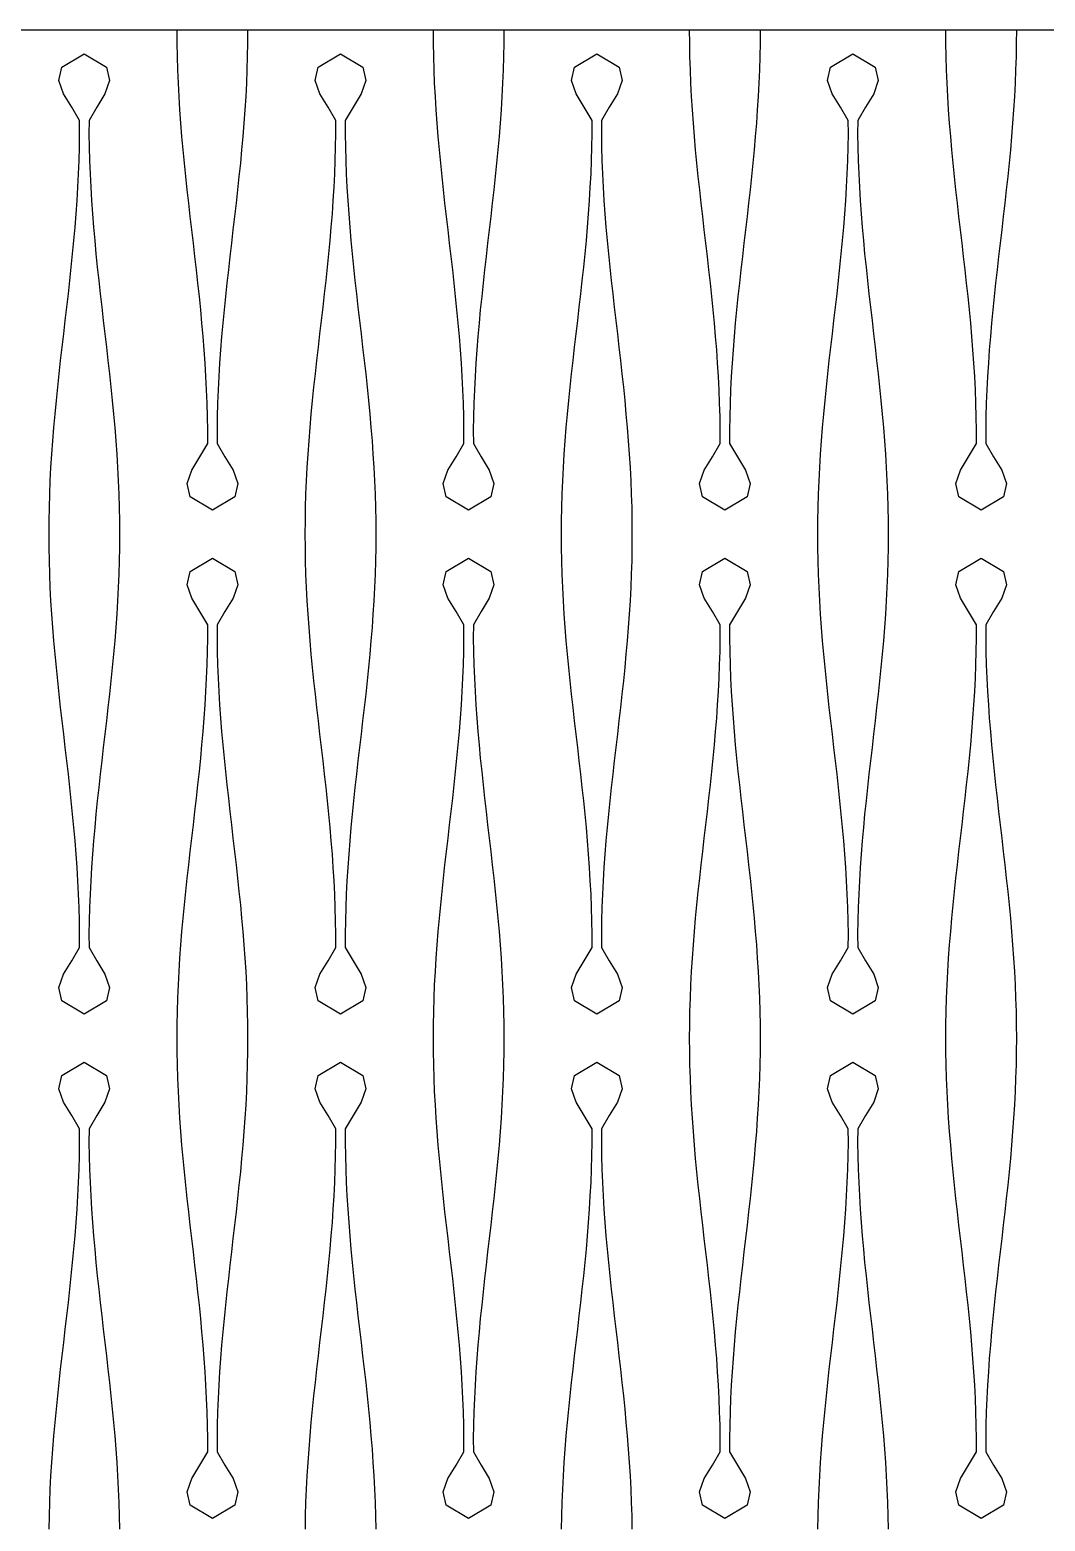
# Model space of a CAD drawing. Header units: millimetres. Extents: x 0 to 120, y 0 to 70.
# Drawn here: x 28.3 to 60, y 23.42 to 70 of the extents above; entities that cross this region are included whole.
import ezdxf

# ---------------------------------------------------------------- set-up
doc = ezdxf.new("R2010")
doc.units = ezdxf.units.MM
doc.layers.add('CUT', color=1, linetype='CONTINUOUS')

msp = doc.modelspace()

# ---------------------------------------------------------------- linework, layer by layer
at = {"layer": 'CUT'}
for points in [[(0, 70), (120, 70), (120, 0), (0, 0), (0, 70)], [(35.1, 70), (35.1, 70), (35.0975, 69.5833), (35.0901, 69.1667), (35.0779, 68.75), (35.0609, 68.3333), (35.0394, 67.9167), (35.0135, 67.5), (34.9836, 67.0833), (34.95, 66.6667), (34.9129, 66.25), (34.8728, 65.8333), (34.8302, 65.4167), (34.7853, 65), (34.7388, 64.5833), (34.6911, 64.1667), (34.6426, 63.75), (34.5939, 63.3333), (34.5456, 62.9167), (34.4979, 62.5), (34.4516, 62.0833), (34.4071, 61.6667), (34.3647, 61.25), (34.325, 60.8333), (34.2884, 60.4167), (34.2552, 60), (34.2258, 59.5833), (34.2005, 59.1667), (34.1796, 58.75), (34.1632, 58.3333), (34.1516, 57.9167), (34.1449, 57.5), (34.1479, 57.0833), (34.3899, 56.6667), (34.6461, 56.25), (34.7909, 55.8333), (34.6974, 55.4167), (34, 55), (34, 55), (33.3026, 55.4167), (33.2091, 55.8333), (33.3539, 56.25), (33.6101, 56.6667), (33.8521, 57.0833), (33.8551, 57.5), (33.8484, 57.9167), (33.8368, 58.3333), (33.8204, 58.75), (33.7995, 59.1667), (33.7742, 59.5833), (33.7448, 60), (33.7116, 60.4167), (33.675, 60.8333), (33.6353, 61.25), (33.5929, 61.6667), (33.5484, 62.0833), (33.5021, 62.5), (33.4544, 62.9167), (33.4061, 63.3333), (33.3574, 63.75), (33.3089, 64.1667), (33.2612, 64.5833), (33.2147, 65), (33.1698, 65.4167), (33.1272, 65.8333), (33.0871, 66.25), (33.05, 66.6667), (33.0164, 67.0833), (32.9865, 67.5), (32.9606, 67.9167), (32.9391, 68.3333), (32.9221, 68.75), (32.9099, 69.1667), (32.9025, 69.5833), (32.9, 70), (32.9, 70)], [(43.1, 70), (43.1, 70), (43.0975, 69.5833), (43.0901, 69.1667), (43.0779, 68.75), (43.0609, 68.3333), (43.0394, 67.9167), (43.0135, 67.5), (42.9836, 67.0833), (42.95, 66.6667), (42.9129, 66.25), (42.8728, 65.8333), (42.8302, 65.4167), (42.7853, 65), (42.7388, 64.5833), (42.6911, 64.1667), (42.6426, 63.75), (42.5939, 63.3333), (42.5456, 62.9167), (42.4979, 62.5), (42.4516, 62.0833), (42.4071, 61.6667), (42.3647, 61.25), (42.325, 60.8333), (42.2884, 60.4167), (42.2552, 60), (42.2258, 59.5833), (42.2005, 59.1667), (42.1796, 58.75), (42.1632, 58.3333), (42.1516, 57.9167), (42.1449, 57.5), (42.1479, 57.0833), (42.3899, 56.6667), (42.6461, 56.25), (42.7909, 55.8333), (42.6974, 55.4167), (42, 55), (42, 55), (41.3026, 55.4167), (41.2091, 55.8333), (41.3539, 56.25), (41.6101, 56.6667), (41.8521, 57.0833), (41.8551, 57.5), (41.8484, 57.9167), (41.8368, 58.3333), (41.8204, 58.75), (41.7995, 59.1667), (41.7742, 59.5833), (41.7448, 60), (41.7116, 60.4167), (41.675, 60.8333), (41.6353, 61.25), (41.5929, 61.6667), (41.5484, 62.0833), (41.5021, 62.5), (41.4544, 62.9167), (41.4061, 63.3333), (41.3574, 63.75), (41.3089, 64.1667), (41.2612, 64.5833), (41.2147, 65), (41.1698, 65.4167), (41.1272, 65.8333), (41.0871, 66.25), (41.05, 66.6667), (41.0164, 67.0833), (40.9865, 67.5), (40.9606, 67.9167), (40.9391, 68.3333), (40.9221, 68.75), (40.9099, 69.1667), (40.9025, 69.5833), (40.9, 70), (40.9, 70)], [(51.1, 70), (51.1, 70), (51.0975, 69.5833), (51.0901, 69.1667), (51.0779, 68.75), (51.0609, 68.3333), (51.0394, 67.9167), (51.0135, 67.5), (50.9836, 67.0833), (50.95, 66.6667), (50.9129, 66.25), (50.8728, 65.8333), (50.8302, 65.4167), (50.7853, 65), (50.7388, 64.5833), (50.6911, 64.1667), (50.6426, 63.75), (50.5939, 63.3333), (50.5456, 62.9167), (50.4979, 62.5), (50.4516, 62.0833), (50.4071, 61.6667), (50.3647, 61.25), (50.325, 60.8333), (50.2884, 60.4167), (50.2552, 60), (50.2258, 59.5833), (50.2005, 59.1667), (50.1796, 58.75), (50.1632, 58.3333), (50.1516, 57.9167), (50.1449, 57.5), (50.1479, 57.0833), (50.3899, 56.6667), (50.6461, 56.25), (50.7909, 55.8333), (50.6974, 55.4167), (50, 55), (50, 55), (49.3026, 55.4167), (49.2091, 55.8333), (49.3539, 56.25), (49.6101, 56.6667), (49.8521, 57.0833), (49.8551, 57.5), (49.8484, 57.9167), (49.8368, 58.3333), (49.8204, 58.75), (49.7995, 59.1667), (49.7742, 59.5833), (49.7448, 60), (49.7116, 60.4167), (49.675, 60.8333), (49.6353, 61.25), (49.5929, 61.6667), (49.5484, 62.0833), (49.5021, 62.5), (49.4544, 62.9167), (49.4061, 63.3333), (49.3574, 63.75), (49.3089, 64.1667), (49.2612, 64.5833), (49.2147, 65), (49.1698, 65.4167), (49.1272, 65.8333), (49.0871, 66.25), (49.05, 66.6667), (49.0164, 67.0833), (48.9865, 67.5), (48.9606, 67.9167), (48.9391, 68.3333), (48.9221, 68.75), (48.9099, 69.1667), (48.9025, 69.5833), (48.9, 70), (48.9, 70)], [(59.1, 70), (59.1, 70), (59.0975, 69.5833), (59.0901, 69.1667), (59.0779, 68.75), (59.0609, 68.3333), (59.0394, 67.9167), (59.0135, 67.5), (58.9836, 67.0833), (58.95, 66.6667), (58.9129, 66.25), (58.8728, 65.8333), (58.8302, 65.4167), (58.7853, 65), (58.7388, 64.5833), (58.6911, 64.1667), (58.6426, 63.75), (58.5939, 63.3333), (58.5456, 62.9167), (58.4979, 62.5), (58.4516, 62.0833), (58.4071, 61.6667), (58.3647, 61.25), (58.325, 60.8333), (58.2884, 60.4167), (58.2552, 60), (58.2258, 59.5833), (58.2005, 59.1667), (58.1796, 58.75), (58.1632, 58.3333), (58.1516, 57.9167), (58.1449, 57.5), (58.1479, 57.0833), (58.3899, 56.6667), (58.6461, 56.25), (58.7909, 55.8333), (58.6974, 55.4167), (58, 55), (58, 55), (57.3026, 55.4167), (57.2091, 55.8333), (57.3539, 56.25), (57.6101, 56.6667), (57.8521, 57.0833), (57.8551, 57.5), (57.8484, 57.9167), (57.8368, 58.3333), (57.8204, 58.75), (57.7995, 59.1667), (57.7742, 59.5833), (57.7448, 60), (57.7116, 60.4167), (57.675, 60.8333), (57.6353, 61.25), (57.5929, 61.6667), (57.5484, 62.0833), (57.5021, 62.5), (57.4544, 62.9167), (57.4061, 63.3333), (57.3574, 63.75), (57.3089, 64.1667), (57.2612, 64.5833), (57.2147, 65), (57.1698, 65.4167), (57.1272, 65.8333), (57.0871, 66.25), (57.05, 66.6667), (57.0164, 67.0833), (56.9865, 67.5), (56.9606, 67.9167), (56.9391, 68.3333), (56.9221, 68.75), (56.9099, 69.1667), (56.9025, 69.5833), (56.9, 70), (56.9, 70)], [(30, 69.25), (30.6974, 68.8333), (30.7909, 68.4167), (30.6461, 68), (30.3899, 67.5833), (30.1479, 67.1667), (30.1449, 66.75), (30.1516, 66.3333), (30.1632, 65.9167), (30.1796, 65.5), (30.2005, 65.0833), (30.2258, 64.6667), (30.2552, 64.25), (30.2884, 63.8333), (30.325, 63.4167), (30.3647, 63), (30.4071, 62.5833), (30.4516, 62.1667), (30.4979, 61.75), (30.5456, 61.3333), (30.5939, 60.9167), (30.6426, 60.5), (30.6911, 60.0833), (30.7388, 59.6667), (30.7853, 59.25), (30.8302, 58.8333), (30.8728, 58.4167), (30.9129, 58), (30.95, 57.5833), (30.9836, 57.1667), (31.0135, 56.75), (31.0394, 56.3333), (31.0609, 55.9167), (31.0779, 55.5), (31.0901, 55.0833), (31.0975, 54.6667), (31.1, 54.25), (31.0975, 53.8333), (31.0901, 53.4167), (31.0779, 53), (31.0609, 52.5833), (31.0394, 52.1667), (31.0135, 51.75), (30.9836, 51.3333), (30.95, 50.9167), (30.9129, 50.5), (30.8728, 50.0833), (30.8302, 49.6667), (30.7853, 49.25), (30.7388, 48.8333), (30.6911, 48.4167), (30.6426, 48), (30.5939, 47.5833), (30.5456, 47.1667), (30.4979, 46.75), (30.4516, 46.3333), (30.4071, 45.9167), (30.3647, 45.5), (30.325, 45.0833), (30.2884, 44.6667), (30.2552, 44.25), (30.2258, 43.8333), (30.2005, 43.4167), (30.1796, 43), (30.1632, 42.5833), (30.1516, 42.1667), (30.1449, 41.75), (30.1479, 41.3333), (30.3899, 40.9167), (30.6461, 40.5), (30.7909, 40.0833), (30.6974, 39.6667), (30, 39.25), (30, 39.25), (29.3026, 39.6667), (29.2091, 40.0833), (29.3539, 40.5), (29.6101, 40.9167), (29.8521, 41.3333), (29.8551, 41.75), (29.8484, 42.1667), (29.8368, 42.5833), (29.8204, 43), (29.7995, 43.4167), (29.7742, 43.8333), (29.7448, 44.25), (29.7116, 44.6667), (29.675, 45.0833), (29.6353, 45.5), (29.5929, 45.9167), (29.5484, 46.3333), (29.5021, 46.75), (29.4544, 47.1667), (29.4061, 47.5833), (29.3574, 48), (29.3089, 48.4167), (29.2612, 48.8333), (29.2147, 49.25), (29.1698, 49.6667), (29.1272, 50.0833), (29.0871, 50.5), (29.05, 50.9167), (29.0164, 51.3333), (28.9865, 51.75), (28.9606, 52.1667), (28.9391, 52.5833), (28.9221, 53), (28.9099, 53.4167), (28.9025, 53.8333), (28.9, 54.25), (28.9025, 54.6667), (28.9099, 55.0833), (28.9221, 55.5), (28.9391, 55.9167), (28.9606, 56.3333), (28.9865, 56.75), (29.0164, 57.1667), (29.05, 57.5833), (29.0871, 58), (29.1272, 58.4167), (29.1698, 58.8333), (29.2147, 59.25), (29.2612, 59.6667), (29.3089, 60.0833), (29.3574, 60.5), (29.4061, 60.9167), (29.4544, 61.3333), (29.5021, 61.75), (29.5484, 62.1667), (29.5929, 62.5833), (29.6353, 63), (29.675, 63.4167), (29.7116, 63.8333), (29.7448, 64.25), (29.7742, 64.6667), (29.7995, 65.0833), (29.8204, 65.5), (29.8368, 65.9167), (29.8484, 66.3333), (29.8551, 66.75), (29.8521, 67.1667), (29.6101, 67.5833), (29.3539, 68), (29.2091, 68.4167), (29.3026, 68.8333), (30, 69.25), (30, 69.25)], [(38, 69.25), (38.6974, 68.8333), (38.7909, 68.4167), (38.6461, 68), (38.3899, 67.5833), (38.1479, 67.1667), (38.1449, 66.75), (38.1516, 66.3333), (38.1632, 65.9167), (38.1796, 65.5), (38.2005, 65.0833), (38.2258, 64.6667), (38.2552, 64.25), (38.2884, 63.8333), (38.325, 63.4167), (38.3647, 63), (38.4071, 62.5833), (38.4516, 62.1667), (38.4979, 61.75), (38.5456, 61.3333), (38.5939, 60.9167), (38.6426, 60.5), (38.6911, 60.0833), (38.7388, 59.6667), (38.7853, 59.25), (38.8302, 58.8333), (38.8728, 58.4167), (38.9129, 58), (38.95, 57.5833), (38.9836, 57.1667), (39.0135, 56.75), (39.0394, 56.3333), (39.0609, 55.9167), (39.0779, 55.5), (39.0901, 55.0833), (39.0975, 54.6667), (39.1, 54.25), (39.0975, 53.8333), (39.0901, 53.4167), (39.0779, 53), (39.0609, 52.5833), (39.0394, 52.1667), (39.0135, 51.75), (38.9836, 51.3333), (38.95, 50.9167), (38.9129, 50.5), (38.8728, 50.0833), (38.8302, 49.6667), (38.7853, 49.25), (38.7388, 48.8333), (38.6911, 48.4167), (38.6426, 48), (38.5939, 47.5833), (38.5456, 47.1667), (38.4979, 46.75), (38.4516, 46.3333), (38.4071, 45.9167), (38.3647, 45.5), (38.325, 45.0833), (38.2884, 44.6667), (38.2552, 44.25), (38.2258, 43.8333), (38.2005, 43.4167), (38.1796, 43), (38.1632, 42.5833), (38.1516, 42.1667), (38.1449, 41.75), (38.1479, 41.3333), (38.3899, 40.9167), (38.6461, 40.5), (38.7909, 40.0833), (38.6974, 39.6667), (38, 39.25), (38, 39.25), (37.3026, 39.6667), (37.2091, 40.0833), (37.3539, 40.5), (37.6101, 40.9167), (37.8521, 41.3333), (37.8551, 41.75), (37.8484, 42.1667), (37.8368, 42.5833), (37.8204, 43), (37.7995, 43.4167), (37.7742, 43.8333), (37.7448, 44.25), (37.7116, 44.6667), (37.675, 45.0833), (37.6353, 45.5), (37.5929, 45.9167), (37.5484, 46.3333), (37.5021, 46.75), (37.4544, 47.1667), (37.4061, 47.5833), (37.3574, 48), (37.3089, 48.4167), (37.2612, 48.8333), (37.2147, 49.25), (37.1698, 49.6667), (37.1272, 50.0833), (37.0871, 50.5), (37.05, 50.9167), (37.0164, 51.3333), (36.9865, 51.75), (36.9606, 52.1667), (36.9391, 52.5833), (36.9221, 53), (36.9099, 53.4167), (36.9025, 53.8333), (36.9, 54.25), (36.9025, 54.6667), (36.9099, 55.0833), (36.9221, 55.5), (36.9391, 55.9167), (36.9606, 56.3333), (36.9865, 56.75), (37.0164, 57.1667), (37.05, 57.5833), (37.0871, 58), (37.1272, 58.4167), (37.1698, 58.8333), (37.2147, 59.25), (37.2612, 59.6667), (37.3089, 60.0833), (37.3574, 60.5), (37.4061, 60.9167), (37.4544, 61.3333), (37.5021, 61.75), (37.5484, 62.1667), (37.5929, 62.5833), (37.6353, 63), (37.675, 63.4167), (37.7116, 63.8333), (37.7448, 64.25), (37.7742, 64.6667), (37.7995, 65.0833), (37.8204, 65.5), (37.8368, 65.9167), (37.8484, 66.3333), (37.8551, 66.75), (37.8521, 67.1667), (37.6101, 67.5833), (37.3539, 68), (37.2091, 68.4167), (37.3026, 68.8333), (38, 69.25), (38, 69.25)], [(46, 69.25), (46.6974, 68.8333), (46.7909, 68.4167), (46.6461, 68), (46.3899, 67.5833), (46.1479, 67.1667), (46.1449, 66.75), (46.1516, 66.3333), (46.1632, 65.9167), (46.1796, 65.5), (46.2005, 65.0833), (46.2258, 64.6667), (46.2552, 64.25), (46.2884, 63.8333), (46.325, 63.4167), (46.3647, 63), (46.4071, 62.5833), (46.4516, 62.1667), (46.4979, 61.75), (46.5456, 61.3333), (46.5939, 60.9167), (46.6426, 60.5), (46.6911, 60.0833), (46.7388, 59.6667), (46.7853, 59.25), (46.8302, 58.8333), (46.8728, 58.4167), (46.9129, 58), (46.95, 57.5833), (46.9836, 57.1667), (47.0135, 56.75), (47.0394, 56.3333), (47.0609, 55.9167), (47.0779, 55.5), (47.0901, 55.0833), (47.0975, 54.6667), (47.1, 54.25), (47.0975, 53.8333), (47.0901, 53.4167), (47.0779, 53), (47.0609, 52.5833), (47.0394, 52.1667), (47.0135, 51.75), (46.9836, 51.3333), (46.95, 50.9167), (46.9129, 50.5), (46.8728, 50.0833), (46.8302, 49.6667), (46.7853, 49.25), (46.7388, 48.8333), (46.6911, 48.4167), (46.6426, 48), (46.5939, 47.5833), (46.5456, 47.1667), (46.4979, 46.75), (46.4516, 46.3333), (46.4071, 45.9167), (46.3647, 45.5), (46.325, 45.0833), (46.2884, 44.6667), (46.2552, 44.25), (46.2258, 43.8333), (46.2005, 43.4167), (46.1796, 43), (46.1632, 42.5833), (46.1516, 42.1667), (46.1449, 41.75), (46.1479, 41.3333), (46.3899, 40.9167), (46.6461, 40.5), (46.7909, 40.0833), (46.6974, 39.6667), (46, 39.25), (46, 39.25), (45.3026, 39.6667), (45.2091, 40.0833), (45.3539, 40.5), (45.6101, 40.9167), (45.8521, 41.3333), (45.8551, 41.75), (45.8484, 42.1667), (45.8368, 42.5833), (45.8204, 43), (45.7995, 43.4167), (45.7742, 43.8333), (45.7448, 44.25), (45.7116, 44.6667), (45.675, 45.0833), (45.6353, 45.5), (45.5929, 45.9167), (45.5484, 46.3333), (45.5021, 46.75), (45.4544, 47.1667), (45.4061, 47.5833), (45.3574, 48), (45.3089, 48.4167), (45.2612, 48.8333), (45.2147, 49.25), (45.1698, 49.6667), (45.1272, 50.0833), (45.0871, 50.5), (45.05, 50.9167), (45.0164, 51.3333), (44.9865, 51.75), (44.9606, 52.1667), (44.9391, 52.5833), (44.9221, 53), (44.9099, 53.4167), (44.9025, 53.8333), (44.9, 54.25), (44.9025, 54.6667), (44.9099, 55.0833), (44.9221, 55.5), (44.9391, 55.9167), (44.9606, 56.3333), (44.9865, 56.75), (45.0164, 57.1667), (45.05, 57.5833), (45.0871, 58), (45.1272, 58.4167), (45.1698, 58.8333), (45.2147, 59.25), (45.2612, 59.6667), (45.3089, 60.0833), (45.3574, 60.5), (45.4061, 60.9167), (45.4544, 61.3333), (45.5021, 61.75), (45.5484, 62.1667), (45.5929, 62.5833), (45.6353, 63), (45.675, 63.4167), (45.7116, 63.8333), (45.7448, 64.25), (45.7742, 64.6667), (45.7995, 65.0833), (45.8204, 65.5), (45.8368, 65.9167), (45.8484, 66.3333), (45.8551, 66.75), (45.8521, 67.1667), (45.6101, 67.5833), (45.3539, 68), (45.2091, 68.4167), (45.3026, 68.8333), (46, 69.25), (46, 69.25)], [(54, 69.25), (54.6974, 68.8333), (54.7909, 68.4167), (54.6461, 68), (54.3899, 67.5833), (54.1479, 67.1667), (54.1449, 66.75), (54.1516, 66.3333), (54.1632, 65.9167), (54.1796, 65.5), (54.2005, 65.0833), (54.2258, 64.6667), (54.2552, 64.25), (54.2884, 63.8333), (54.325, 63.4167), (54.3647, 63), (54.4071, 62.5833), (54.4516, 62.1667), (54.4979, 61.75), (54.5456, 61.3333), (54.5939, 60.9167), (54.6426, 60.5), (54.6911, 60.0833), (54.7388, 59.6667), (54.7853, 59.25), (54.8302, 58.8333), (54.8728, 58.4167), (54.9129, 58), (54.95, 57.5833), (54.9836, 57.1667), (55.0135, 56.75), (55.0394, 56.3333), (55.0609, 55.9167), (55.0779, 55.5), (55.0901, 55.0833), (55.0975, 54.6667), (55.1, 54.25), (55.0975, 53.8333), (55.0901, 53.4167), (55.0779, 53), (55.0609, 52.5833), (55.0394, 52.1667), (55.0135, 51.75), (54.9836, 51.3333), (54.95, 50.9167), (54.9129, 50.5), (54.8728, 50.0833), (54.8302, 49.6667), (54.7853, 49.25), (54.7388, 48.8333), (54.6911, 48.4167), (54.6426, 48), (54.5939, 47.5833), (54.5456, 47.1667), (54.4979, 46.75), (54.4516, 46.3333), (54.4071, 45.9167), (54.3647, 45.5), (54.325, 45.0833), (54.2884, 44.6667), (54.2552, 44.25), (54.2258, 43.8333), (54.2005, 43.4167), (54.1796, 43), (54.1632, 42.5833), (54.1516, 42.1667), (54.1449, 41.75), (54.1479, 41.3333), (54.3899, 40.9167), (54.6461, 40.5), (54.7909, 40.0833), (54.6974, 39.6667), (54, 39.25), (54, 39.25), (53.3026, 39.6667), (53.2091, 40.0833), (53.3539, 40.5), (53.6101, 40.9167), (53.8521, 41.3333), (53.8551, 41.75), (53.8484, 42.1667), (53.8368, 42.5833), (53.8204, 43), (53.7995, 43.4167), (53.7742, 43.8333), (53.7448, 44.25), (53.7116, 44.6667), (53.675, 45.0833), (53.6353, 45.5), (53.5929, 45.9167), (53.5484, 46.3333), (53.5021, 46.75), (53.4544, 47.1667), (53.4061, 47.5833), (53.3574, 48), (53.3089, 48.4167), (53.2612, 48.8333), (53.2147, 49.25), (53.1698, 49.6667), (53.1272, 50.0833), (53.0871, 50.5), (53.05, 50.9167), (53.0164, 51.3333), (52.9865, 51.75), (52.9606, 52.1667), (52.9391, 52.5833), (52.9221, 53), (52.9099, 53.4167), (52.9025, 53.8333), (52.9, 54.25), (52.9025, 54.6667), (52.9099, 55.0833), (52.9221, 55.5), (52.9391, 55.9167), (52.9606, 56.3333), (52.9865, 56.75), (53.0164, 57.1667), (53.05, 57.5833), (53.0871, 58), (53.1272, 58.4167), (53.1698, 58.8333), (53.2147, 59.25), (53.2612, 59.6667), (53.3089, 60.0833), (53.3574, 60.5), (53.4061, 60.9167), (53.4544, 61.3333), (53.5021, 61.75), (53.5484, 62.1667), (53.5929, 62.5833), (53.6353, 63), (53.675, 63.4167), (53.7116, 63.8333), (53.7448, 64.25), (53.7742, 64.6667), (53.7995, 65.0833), (53.8204, 65.5), (53.8368, 65.9167), (53.8484, 66.3333), (53.8551, 66.75), (53.8521, 67.1667), (53.6101, 67.5833), (53.3539, 68), (53.2091, 68.4167), (53.3026, 68.8333), (54, 69.25), (54, 69.25)], [(34, 53.5), (34.6974, 53.0833), (34.7909, 52.6667), (34.6461, 52.25), (34.3899, 51.8333), (34.1479, 51.4167), (34.1449, 51), (34.1516, 50.5833), (34.1632, 50.1667), (34.1796, 49.75), (34.2005, 49.3333), (34.2258, 48.9167), (34.2552, 48.5), (34.2884, 48.0833), (34.325, 47.6667), (34.3647, 47.25), (34.4071, 46.8333), (34.4516, 46.4167), (34.4979, 46), (34.5456, 45.5833), (34.5939, 45.1667), (34.6426, 44.75), (34.6911, 44.3333), (34.7388, 43.9167), (34.7853, 43.5), (34.8302, 43.0833), (34.8728, 42.6667), (34.9129, 42.25), (34.95, 41.8333), (34.9836, 41.4167), (35.0135, 41), (35.0394, 40.5833), (35.0609, 40.1667), (35.0779, 39.75), (35.0901, 39.3333), (35.0975, 38.9167), (35.1, 38.5), (35.0975, 38.0833), (35.0901, 37.6667), (35.0779, 37.25), (35.0609, 36.8333), (35.0394, 36.4167), (35.0135, 36), (34.9836, 35.5833), (34.95, 35.1667), (34.9129, 34.75), (34.8728, 34.3333), (34.8302, 33.9167), (34.7853, 33.5), (34.7388, 33.0833), (34.6911, 32.6667), (34.6426, 32.25), (34.5939, 31.8333), (34.5456, 31.4167), (34.4979, 31), (34.4516, 30.5833), (34.4071, 30.1667), (34.3647, 29.75), (34.325, 29.3333), (34.2884, 28.9167), (34.2552, 28.5), (34.2258, 28.0833), (34.2005, 27.6667), (34.1796, 27.25), (34.1632, 26.8333), (34.1516, 26.4167), (34.1449, 26), (34.1479, 25.5833), (34.3899, 25.1667), (34.6461, 24.75), (34.7909, 24.3333), (34.6974, 23.9167), (34, 23.5), (34, 23.5), (33.3026, 23.9167), (33.2091, 24.3333), (33.3539, 24.75), (33.6101, 25.1667), (33.8521, 25.5833), (33.8551, 26), (33.8484, 26.4167), (33.8368, 26.8333), (33.8204, 27.25), (33.7995, 27.6667), (33.7742, 28.0833), (33.7448, 28.5), (33.7116, 28.9167), (33.675, 29.3333), (33.6353, 29.75), (33.5929, 30.1667), (33.5484, 30.5833), (33.5021, 31), (33.4544, 31.4167), (33.4061, 31.8333), (33.3574, 32.25), (33.3089, 32.6667), (33.2612, 33.0833), (33.2147, 33.5), (33.1698, 33.9167), (33.1272, 34.3333), (33.0871, 34.75), (33.05, 35.1667), (33.0164, 35.5833), (32.9865, 36), (32.9606, 36.4167), (32.9391, 36.8333), (32.9221, 37.25), (32.9099, 37.6667), (32.9025, 38.0833), (32.9, 38.5), (32.9025, 38.9167), (32.9099, 39.3333), (32.9221, 39.75), (32.9391, 40.1667), (32.9606, 40.5833), (32.9865, 41), (33.0164, 41.4167), (33.05, 41.8333), (33.0871, 42.25), (33.1272, 42.6667), (33.1698, 43.0833), (33.2147, 43.5), (33.2612, 43.9167), (33.3089, 44.3333), (33.3574, 44.75), (33.4061, 45.1667), (33.4544, 45.5833), (33.5021, 46), (33.5484, 46.4167), (33.5929, 46.8333), (33.6353, 47.25), (33.675, 47.6667), (33.7116, 48.0833), (33.7448, 48.5), (33.7742, 48.9167), (33.7995, 49.3333), (33.8204, 49.75), (33.8368, 50.1667), (33.8484, 50.5833), (33.8551, 51), (33.8521, 51.4167), (33.6101, 51.8333), (33.3539, 52.25), (33.2091, 52.6667), (33.3026, 53.0833), (34, 53.5), (34, 53.5)], [(42, 53.5), (42.6974, 53.0833), (42.7909, 52.6667), (42.6461, 52.25), (42.3899, 51.8333), (42.1479, 51.4167), (42.1449, 51), (42.1516, 50.5833), (42.1632, 50.1667), (42.1796, 49.75), (42.2005, 49.3333), (42.2258, 48.9167), (42.2552, 48.5), (42.2884, 48.0833), (42.325, 47.6667), (42.3647, 47.25), (42.4071, 46.8333), (42.4516, 46.4167), (42.4979, 46), (42.5456, 45.5833), (42.5939, 45.1667), (42.6426, 44.75), (42.6911, 44.3333), (42.7388, 43.9167), (42.7853, 43.5), (42.8302, 43.0833), (42.8728, 42.6667), (42.9129, 42.25), (42.95, 41.8333), (42.9836, 41.4167), (43.0135, 41), (43.0394, 40.5833), (43.0609, 40.1667), (43.0779, 39.75), (43.0901, 39.3333), (43.0975, 38.9167), (43.1, 38.5), (43.0975, 38.0833), (43.0901, 37.6667), (43.0779, 37.25), (43.0609, 36.8333), (43.0394, 36.4167), (43.0135, 36), (42.9836, 35.5833), (42.95, 35.1667), (42.9129, 34.75), (42.8728, 34.3333), (42.8302, 33.9167), (42.7853, 33.5), (42.7388, 33.0833), (42.6911, 32.6667), (42.6426, 32.25), (42.5939, 31.8333), (42.5456, 31.4167), (42.4979, 31), (42.4516, 30.5833), (42.4071, 30.1667), (42.3647, 29.75), (42.325, 29.3333), (42.2884, 28.9167), (42.2552, 28.5), (42.2258, 28.0833), (42.2005, 27.6667), (42.1796, 27.25), (42.1632, 26.8333), (42.1516, 26.4167), (42.1449, 26), (42.1479, 25.5833), (42.3899, 25.1667), (42.6461, 24.75), (42.7909, 24.3333), (42.6974, 23.9167), (42, 23.5), (42, 23.5), (41.3026, 23.9167), (41.2091, 24.3333), (41.3539, 24.75), (41.6101, 25.1667), (41.8521, 25.5833), (41.8551, 26), (41.8484, 26.4167), (41.8368, 26.8333), (41.8204, 27.25), (41.7995, 27.6667), (41.7742, 28.0833), (41.7448, 28.5), (41.7116, 28.9167), (41.675, 29.3333), (41.6353, 29.75), (41.5929, 30.1667), (41.5484, 30.5833), (41.5021, 31), (41.4544, 31.4167), (41.4061, 31.8333), (41.3574, 32.25), (41.3089, 32.6667), (41.2612, 33.0833), (41.2147, 33.5), (41.1698, 33.9167), (41.1272, 34.3333), (41.0871, 34.75), (41.05, 35.1667), (41.0164, 35.5833), (40.9865, 36), (40.9606, 36.4167), (40.9391, 36.8333), (40.9221, 37.25), (40.9099, 37.6667), (40.9025, 38.0833), (40.9, 38.5), (40.9025, 38.9167), (40.9099, 39.3333), (40.9221, 39.75), (40.9391, 40.1667), (40.9606, 40.5833), (40.9865, 41), (41.0164, 41.4167), (41.05, 41.8333), (41.0871, 42.25), (41.1272, 42.6667), (41.1698, 43.0833), (41.2147, 43.5), (41.2612, 43.9167), (41.3089, 44.3333), (41.3574, 44.75), (41.4061, 45.1667), (41.4544, 45.5833), (41.5021, 46), (41.5484, 46.4167), (41.5929, 46.8333), (41.6353, 47.25), (41.675, 47.6667), (41.7116, 48.0833), (41.7448, 48.5), (41.7742, 48.9167), (41.7995, 49.3333), (41.8204, 49.75), (41.8368, 50.1667), (41.8484, 50.5833), (41.8551, 51), (41.8521, 51.4167), (41.6101, 51.8333), (41.3539, 52.25), (41.2091, 52.6667), (41.3026, 53.0833), (42, 53.5), (42, 53.5)], [(50, 53.5), (50.6974, 53.0833), (50.7909, 52.6667), (50.6461, 52.25), (50.3899, 51.8333), (50.1479, 51.4167), (50.1449, 51), (50.1516, 50.5833), (50.1632, 50.1667), (50.1796, 49.75), (50.2005, 49.3333), (50.2258, 48.9167), (50.2552, 48.5), (50.2884, 48.0833), (50.325, 47.6667), (50.3647, 47.25), (50.4071, 46.8333), (50.4516, 46.4167), (50.4979, 46), (50.5456, 45.5833), (50.5939, 45.1667), (50.6426, 44.75), (50.6911, 44.3333), (50.7388, 43.9167), (50.7853, 43.5), (50.8302, 43.0833), (50.8728, 42.6667), (50.9129, 42.25), (50.95, 41.8333), (50.9836, 41.4167), (51.0135, 41), (51.0394, 40.5833), (51.0609, 40.1667), (51.0779, 39.75), (51.0901, 39.3333), (51.0975, 38.9167), (51.1, 38.5), (51.0975, 38.0833), (51.0901, 37.6667), (51.0779, 37.25), (51.0609, 36.8333), (51.0394, 36.4167), (51.0135, 36), (50.9836, 35.5833), (50.95, 35.1667), (50.9129, 34.75), (50.8728, 34.3333), (50.8302, 33.9167), (50.7853, 33.5), (50.7388, 33.0833), (50.6911, 32.6667), (50.6426, 32.25), (50.5939, 31.8333), (50.5456, 31.4167), (50.4979, 31), (50.4516, 30.5833), (50.4071, 30.1667), (50.3647, 29.75), (50.325, 29.3333), (50.2884, 28.9167), (50.2552, 28.5), (50.2258, 28.0833), (50.2005, 27.6667), (50.1796, 27.25), (50.1632, 26.8333), (50.1516, 26.4167), (50.1449, 26), (50.1479, 25.5833), (50.3899, 25.1667), (50.6461, 24.75), (50.7909, 24.3333), (50.6974, 23.9167), (50, 23.5), (50, 23.5), (49.3026, 23.9167), (49.2091, 24.3333), (49.3539, 24.75), (49.6101, 25.1667), (49.8521, 25.5833), (49.8551, 26), (49.8484, 26.4167), (49.8368, 26.8333), (49.8204, 27.25), (49.7995, 27.6667), (49.7742, 28.0833), (49.7448, 28.5), (49.7116, 28.9167), (49.675, 29.3333), (49.6353, 29.75), (49.5929, 30.1667), (49.5484, 30.5833), (49.5021, 31), (49.4544, 31.4167), (49.4061, 31.8333), (49.3574, 32.25), (49.3089, 32.6667), (49.2612, 33.0833), (49.2147, 33.5), (49.1698, 33.9167), (49.1272, 34.3333), (49.0871, 34.75), (49.05, 35.1667), (49.0164, 35.5833), (48.9865, 36), (48.9606, 36.4167), (48.9391, 36.8333), (48.9221, 37.25), (48.9099, 37.6667), (48.9025, 38.0833), (48.9, 38.5), (48.9025, 38.9167), (48.9099, 39.3333), (48.9221, 39.75), (48.9391, 40.1667), (48.9606, 40.5833), (48.9865, 41), (49.0164, 41.4167), (49.05, 41.8333), (49.0871, 42.25), (49.1272, 42.6667), (49.1698, 43.0833), (49.2147, 43.5), (49.2612, 43.9167), (49.3089, 44.3333), (49.3574, 44.75), (49.4061, 45.1667), (49.4544, 45.5833), (49.5021, 46), (49.5484, 46.4167), (49.5929, 46.8333), (49.6353, 47.25), (49.675, 47.6667), (49.7116, 48.0833), (49.7448, 48.5), (49.7742, 48.9167), (49.7995, 49.3333), (49.8204, 49.75), (49.8368, 50.1667), (49.8484, 50.5833), (49.8551, 51), (49.8521, 51.4167), (49.6101, 51.8333), (49.3539, 52.25), (49.2091, 52.6667), (49.3026, 53.0833), (50, 53.5), (50, 53.5)], [(58, 53.5), (58.6974, 53.0833), (58.7909, 52.6667), (58.6461, 52.25), (58.3899, 51.8333), (58.1479, 51.4167), (58.1449, 51), (58.1516, 50.5833), (58.1632, 50.1667), (58.1796, 49.75), (58.2005, 49.3333), (58.2258, 48.9167), (58.2552, 48.5), (58.2884, 48.0833), (58.325, 47.6667), (58.3647, 47.25), (58.4071, 46.8333), (58.4516, 46.4167), (58.4979, 46), (58.5456, 45.5833), (58.5939, 45.1667), (58.6426, 44.75), (58.6911, 44.3333), (58.7388, 43.9167), (58.7853, 43.5), (58.8302, 43.0833), (58.8728, 42.6667), (58.9129, 42.25), (58.95, 41.8333), (58.9836, 41.4167), (59.0135, 41), (59.0394, 40.5833), (59.0609, 40.1667), (59.0779, 39.75), (59.0901, 39.3333), (59.0975, 38.9167), (59.1, 38.5), (59.0975, 38.0833), (59.0901, 37.6667), (59.0779, 37.25), (59.0609, 36.8333), (59.0394, 36.4167), (59.0135, 36), (58.9836, 35.5833), (58.95, 35.1667), (58.9129, 34.75), (58.8728, 34.3333), (58.8302, 33.9167), (58.7853, 33.5), (58.7388, 33.0833), (58.6911, 32.6667), (58.6426, 32.25), (58.5939, 31.8333), (58.5456, 31.4167), (58.4979, 31), (58.4516, 30.5833), (58.4071, 30.1667), (58.3647, 29.75), (58.325, 29.3333), (58.2884, 28.9167), (58.2552, 28.5), (58.2258, 28.0833), (58.2005, 27.6667), (58.1796, 27.25), (58.1632, 26.8333), (58.1516, 26.4167), (58.1449, 26), (58.1479, 25.5833), (58.3899, 25.1667), (58.6461, 24.75), (58.7909, 24.3333), (58.6974, 23.9167), (58, 23.5), (58, 23.5), (57.3026, 23.9167), (57.2091, 24.3333), (57.3539, 24.75), (57.6101, 25.1667), (57.8521, 25.5833), (57.8551, 26), (57.8484, 26.4167), (57.8368, 26.8333), (57.8204, 27.25), (57.7995, 27.6667), (57.7742, 28.0833), (57.7448, 28.5), (57.7116, 28.9167), (57.675, 29.3333), (57.6353, 29.75), (57.5929, 30.1667), (57.5484, 30.5833), (57.5021, 31), (57.4544, 31.4167), (57.4061, 31.8333), (57.3574, 32.25), (57.3089, 32.6667), (57.2612, 33.0833), (57.2147, 33.5), (57.1698, 33.9167), (57.1272, 34.3333), (57.0871, 34.75), (57.05, 35.1667), (57.0164, 35.5833), (56.9865, 36), (56.9606, 36.4167), (56.9391, 36.8333), (56.9221, 37.25), (56.9099, 37.6667), (56.9025, 38.0833), (56.9, 38.5), (56.9025, 38.9167), (56.9099, 39.3333), (56.9221, 39.75), (56.9391, 40.1667), (56.9606, 40.5833), (56.9865, 41), (57.0164, 41.4167), (57.05, 41.8333), (57.0871, 42.25), (57.1272, 42.6667), (57.1698, 43.0833), (57.2147, 43.5), (57.2612, 43.9167), (57.3089, 44.3333), (57.3574, 44.75), (57.4061, 45.1667), (57.4544, 45.5833), (57.5021, 46), (57.5484, 46.4167), (57.5929, 46.8333), (57.6353, 47.25), (57.675, 47.6667), (57.7116, 48.0833), (57.7448, 48.5), (57.7742, 48.9167), (57.7995, 49.3333), (57.8204, 49.75), (57.8368, 50.1667), (57.8484, 50.5833), (57.8551, 51), (57.8521, 51.4167), (57.6101, 51.8333), (57.3539, 52.25), (57.2091, 52.6667), (57.3026, 53.0833), (58, 53.5), (58, 53.5)], [(28.9025, 23.1667), (28.9099, 23.5833), (28.9221, 24), (28.9391, 24.4167), (28.9606, 24.8333), (28.9865, 25.25), (29.0164, 25.6667), (29.05, 26.0833), (29.0871, 26.5), (29.1272, 26.9167), (29.1698, 27.3333), (29.2147, 27.75), (29.2612, 28.1667), (29.3089, 28.5833), (29.3574, 29), (29.4061, 29.4167), (29.4544, 29.8333), (29.5021, 30.25), (29.5484, 30.6667), (29.5929, 31.0833), (29.6353, 31.5), (29.675, 31.9167), (29.7116, 32.3333), (29.7448, 32.75), (29.7742, 33.1667), (29.7995, 33.5833), (29.8204, 34), (29.8368, 34.4167), (29.8484, 34.8333), (29.8551, 35.25), (29.8521, 35.6667), (29.6101, 36.0833), (29.3539, 36.5), (29.2091, 36.9167), (29.3026, 37.3333), (30, 37.75), (30, 37.75)], [(30, 37.75), (30.6974, 37.3333), (30.7909, 36.9167), (30.6461, 36.5), (30.3899, 36.0833), (30.1479, 35.6667), (30.1449, 35.25), (30.1516, 34.8333), (30.1632, 34.4167), (30.1796, 34), (30.2005, 33.5833), (30.2258, 33.1667), (30.2552, 32.75), (30.2884, 32.3333), (30.325, 31.9167), (30.3647, 31.5), (30.4071, 31.0833), (30.4516, 30.6667), (30.4979, 30.25), (30.5456, 29.8333), (30.5939, 29.4167), (30.6426, 29), (30.6911, 28.5833), (30.7388, 28.1667), (30.7853, 27.75), (30.8302, 27.3333), (30.8728, 26.9167), (30.9129, 26.5), (30.95, 26.0833), (30.9836, 25.6667), (31.0135, 25.25), (31.0394, 24.8333), (31.0609, 24.4167), (31.0779, 24), (31.0901, 23.5833), (31.0975, 23.1667)], [(36.9025, 23.1667), (36.9099, 23.5833), (36.9221, 24), (36.9391, 24.4167), (36.9606, 24.8333), (36.9865, 25.25), (37.0164, 25.6667), (37.05, 26.0833), (37.0871, 26.5), (37.1272, 26.9167), (37.1698, 27.3333), (37.2147, 27.75), (37.2612, 28.1667), (37.3089, 28.5833), (37.3574, 29), (37.4061, 29.4167), (37.4544, 29.8333), (37.5021, 30.25), (37.5484, 30.6667), (37.5929, 31.0833), (37.6353, 31.5), (37.675, 31.9167), (37.7116, 32.3333), (37.7448, 32.75), (37.7742, 33.1667), (37.7995, 33.5833), (37.8204, 34), (37.8368, 34.4167), (37.8484, 34.8333), (37.8551, 35.25), (37.8521, 35.6667), (37.6101, 36.0833), (37.3539, 36.5), (37.2091, 36.9167), (37.3026, 37.3333), (38, 37.75), (38, 37.75)], [(38, 37.75), (38.6974, 37.3333), (38.7909, 36.9167), (38.6461, 36.5), (38.3899, 36.0833), (38.1479, 35.6667), (38.1449, 35.25), (38.1516, 34.8333), (38.1632, 34.4167), (38.1796, 34), (38.2005, 33.5833), (38.2258, 33.1667), (38.2552, 32.75), (38.2884, 32.3333), (38.325, 31.9167), (38.3647, 31.5), (38.4071, 31.0833), (38.4516, 30.6667), (38.4979, 30.25), (38.5456, 29.8333), (38.5939, 29.4167), (38.6426, 29), (38.6911, 28.5833), (38.7388, 28.1667), (38.7853, 27.75), (38.8302, 27.3333), (38.8728, 26.9167), (38.9129, 26.5), (38.95, 26.0833), (38.9836, 25.6667), (39.0135, 25.25), (39.0394, 24.8333), (39.0609, 24.4167), (39.0779, 24), (39.0901, 23.5833), (39.0975, 23.1667)], [(44.9025, 23.1667), (44.9099, 23.5833), (44.9221, 24), (44.9391, 24.4167), (44.9606, 24.8333), (44.9865, 25.25), (45.0164, 25.6667), (45.05, 26.0833), (45.0871, 26.5), (45.1272, 26.9167), (45.1698, 27.3333), (45.2147, 27.75), (45.2612, 28.1667), (45.3089, 28.5833), (45.3574, 29), (45.4061, 29.4167), (45.4544, 29.8333), (45.5021, 30.25), (45.5484, 30.6667), (45.5929, 31.0833), (45.6353, 31.5), (45.675, 31.9167), (45.7116, 32.3333), (45.7448, 32.75), (45.7742, 33.1667), (45.7995, 33.5833), (45.8204, 34), (45.8368, 34.4167), (45.8484, 34.8333), (45.8551, 35.25), (45.8521, 35.6667), (45.6101, 36.0833), (45.3539, 36.5), (45.2091, 36.9167), (45.3026, 37.3333), (46, 37.75), (46, 37.75)], [(46, 37.75), (46.6974, 37.3333), (46.7909, 36.9167), (46.6461, 36.5), (46.3899, 36.0833), (46.1479, 35.6667), (46.1449, 35.25), (46.1516, 34.8333), (46.1632, 34.4167), (46.1796, 34), (46.2005, 33.5833), (46.2258, 33.1667), (46.2552, 32.75), (46.2884, 32.3333), (46.325, 31.9167), (46.3647, 31.5), (46.4071, 31.0833), (46.4516, 30.6667), (46.4979, 30.25), (46.5456, 29.8333), (46.5939, 29.4167), (46.6426, 29), (46.6911, 28.5833), (46.7388, 28.1667), (46.7853, 27.75), (46.8302, 27.3333), (46.8728, 26.9167), (46.9129, 26.5), (46.95, 26.0833), (46.9836, 25.6667), (47.0135, 25.25), (47.0394, 24.8333), (47.0609, 24.4167), (47.0779, 24), (47.0901, 23.5833), (47.0975, 23.1667)], [(52.9025, 23.1667), (52.9099, 23.5833), (52.9221, 24), (52.9391, 24.4167), (52.9606, 24.8333), (52.9865, 25.25), (53.0164, 25.6667), (53.05, 26.0833), (53.0871, 26.5), (53.1272, 26.9167), (53.1698, 27.3333), (53.2147, 27.75), (53.2612, 28.1667), (53.3089, 28.5833), (53.3574, 29), (53.4061, 29.4167), (53.4544, 29.8333), (53.5021, 30.25), (53.5484, 30.6667), (53.5929, 31.0833), (53.6353, 31.5), (53.675, 31.9167), (53.7116, 32.3333), (53.7448, 32.75), (53.7742, 33.1667), (53.7995, 33.5833), (53.8204, 34), (53.8368, 34.4167), (53.8484, 34.8333), (53.8551, 35.25), (53.8521, 35.6667), (53.6101, 36.0833), (53.3539, 36.5), (53.2091, 36.9167), (53.3026, 37.3333), (54, 37.75), (54, 37.75)], [(54, 37.75), (54.6974, 37.3333), (54.7909, 36.9167), (54.6461, 36.5), (54.3899, 36.0833), (54.1479, 35.6667), (54.1449, 35.25), (54.1516, 34.8333), (54.1632, 34.4167), (54.1796, 34), (54.2005, 33.5833), (54.2258, 33.1667), (54.2552, 32.75), (54.2884, 32.3333), (54.325, 31.9167), (54.3647, 31.5), (54.4071, 31.0833), (54.4516, 30.6667), (54.4979, 30.25), (54.5456, 29.8333), (54.5939, 29.4167), (54.6426, 29), (54.6911, 28.5833), (54.7388, 28.1667), (54.7853, 27.75), (54.8302, 27.3333), (54.8728, 26.9167), (54.9129, 26.5), (54.95, 26.0833), (54.9836, 25.6667), (55.0135, 25.25), (55.0394, 24.8333), (55.0609, 24.4167), (55.0779, 24), (55.0901, 23.5833), (55.0975, 23.1667)]]:
    msp.add_lwpolyline(points, dxfattribs=at)

doc.saveas('drawing.dxf')
